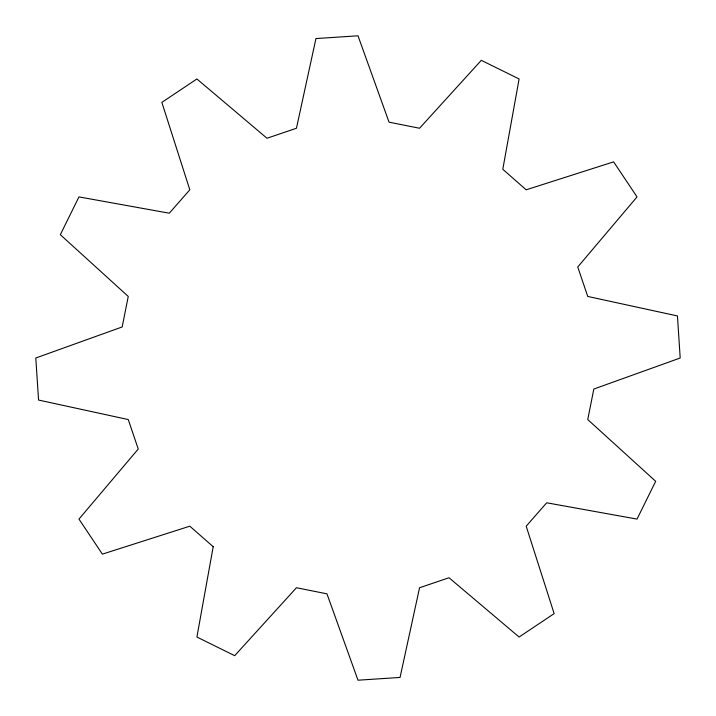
<?xml version="1.0" encoding="UTF-8"?>
<svg xmlns="http://www.w3.org/2000/svg" width="716" height="716" viewBox="0 0 716 716"><rect width="100%" height="100%" fill="white"/><g stroke="black" fill="none" stroke-linecap="round" stroke-linejoin="round"><path stroke-width="1.07" d="M213.207 546.702L196.9 637.034L234.696 655.677L296.442 587.747L326.952 593.824L358 680.2L400.056 677.443L419.558 587.747L449.022 577.749L519.1 637.034L554.139 613.621L526.188 526.188L546.702 502.793L637.034 519.1L655.677 481.304L587.747 419.558L593.824 389.048L680.2 358L677.443 315.944L587.747 296.442L577.749 266.978L637.034 196.9L613.621 161.861L526.188 189.812L502.793 169.298L519.1 78.966L481.304 60.323L419.558 128.254L389.048 122.176L358 35.8L315.944 38.557L296.442 128.254L266.978 138.251L196.9 78.966L161.861 102.379L189.812 189.812L169.298 213.207L78.966 196.9L60.323 234.696L128.254 296.442L122.176 326.952L35.8 358L38.557 400.056L128.254 419.558L138.251 449.022L78.966 519.1L102.379 554.139L189.812 526.188L213.207 546.702"/></g></svg>
